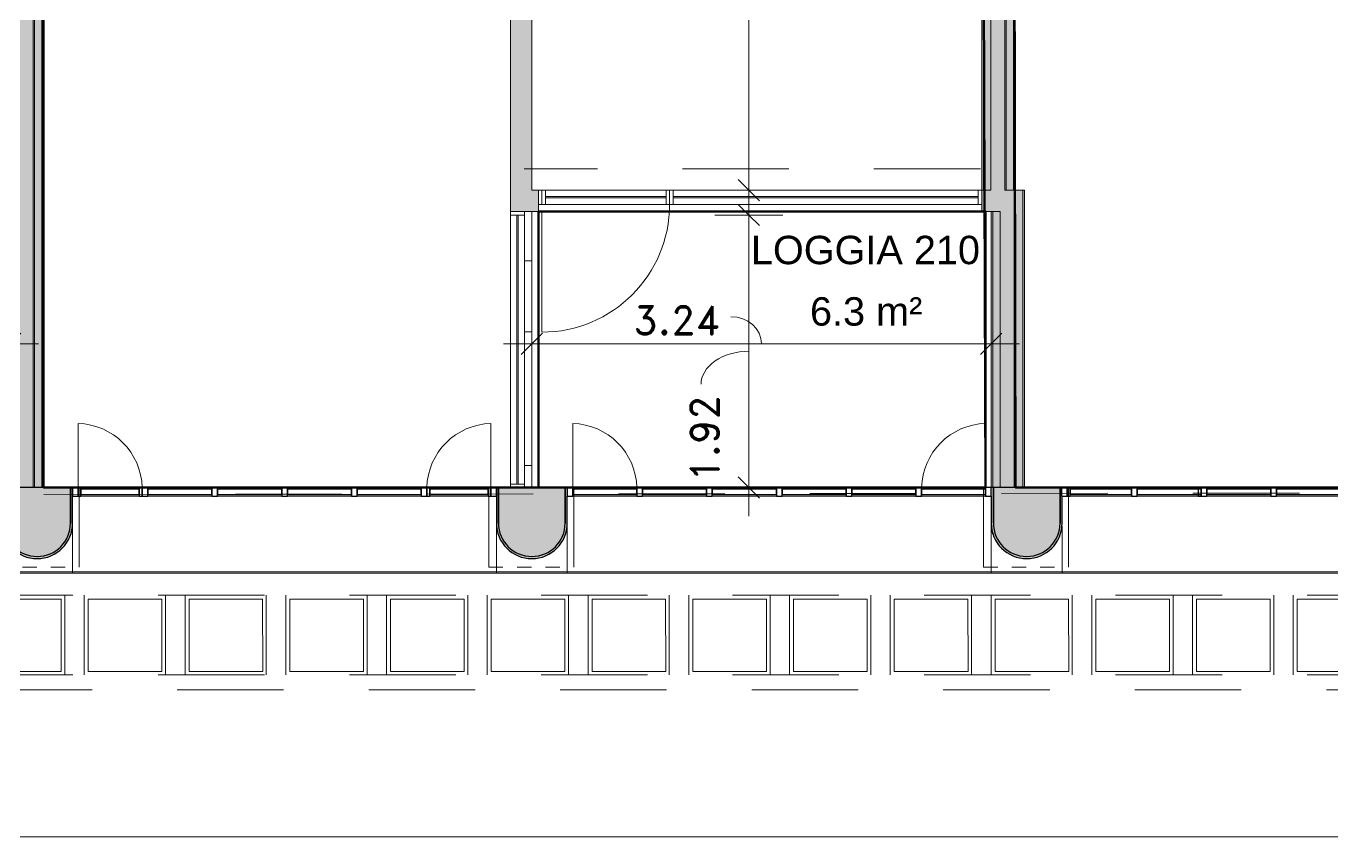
# Model space of a CAD drawing. Header units: metres. Extents: x -227.9 to -140, y 37.9 to 92.1.
# Drawn here: x -180.52 to -171.32, y 38.01 to 43.72 of the extents above; entities that cross this region are included whole.
import ezdxf

# ---------------------------------------------------------------- set-up
doc = ezdxf.new("R2010")
doc.units = ezdxf.units.M
doc.linetypes.add('JIS_02_0.7', pattern=[1.35, 0.75, -0.6])
doc.linetypes.add('Projeté', pattern=[0.003969, 0.002381, -0.001587])
for name, color, linetype, lineweight in [('A-ANNO-DIMS', 7, 'Continuous', 9), ('A-ANNO-DIMS-100', 7, 'Continuous', 9), ('A-AREA-IDEN', 7, 'Continuous', 9), ('A-FLOR', 7, 'Continuous', 5), ('A-GLAZ', 7, 'Continuous', 5), ('A-WALL', 7, 'Continuous', 5), ('A-WALL-PATT', 7, 'Continuous', 13), ('I-WALL', 7, 'Continuous', 5), ('Q-SPCQ', 7, 'Continuous', 5)]:
    doc.layers.add(name, color=color, linetype=linetype, lineweight=lineweight)
doc.layers.add('A-DETL', color=94, linetype='Continuous', lineweight=5, true_color=0x00a600)
doc.layers.add('Chambre', color=40, linetype='Continuous')
doc.layers.add('LOGGIA', color=131, linetype='Continuous')
doc.styles.add('Arial_1', font='arial.ttf', dxfattribs={"height": 0.2})
doc.styles.add('RomanD_B', font='', dxfattribs={"height": 0.2})
doc.styles.get('RomanD_B').set_extended_font_data('RomanD', bold=True)
doc.dimstyles.new('LAG-Romans_0_2', dxfattribs={"dimscale": 0.3048, "dimtxt": 0.200715, "dimasz": 0.492126, "dimexe": 0.787402, "dimexo": 0.0625, "dimgap": 0, "dimtad": 1, "dimrnd": 0.01, "dimzin": 0, "dimdsep": 46, "dimtxsty": 'RomanD_B', "dimblk1": 'OBLIQUE', "dimblk2": 'OBLIQUE', "dimsah": 1, "dimcen": 0.09, "dimdle": 0.656168, "dimazin": 0, "dimtfac": 1, "dimtdec": 4, "dimtix": 1, "dimtmove": 0, "dimatfit": 3, "dimfxl": 0.787402, "dimfxlon": 1, "dimtvp": 1, "dimtolj": 1, "dimtzin": 0, "dimarcsym": 2})
doc.dimstyles.new('LAG-Romans_0_2_2', dxfattribs={"dimscale": 0.3048, "dimtxt": 0.200715, "dimasz": 0.492126, "dimexe": 0.787402, "dimexo": 0.0625, "dimgap": 0, "dimtad": 1, "dimrnd": 0.01, "dimzin": 0, "dimdsep": 46, "dimtxsty": 'RomanD_B', "dimblk1": 'OBLIQUE', "dimblk2": 'OBLIQUE', "dimsah": 1, "dimcen": 0.09, "dimdle": 0.656168, "dimazin": 0, "dimtfac": 1, "dimtdec": 4, "dimtix": 1, "dimtmove": 1, "dimatfit": 3, "dimfxl": 0.787402, "dimfxlon": 1, "dimtvp": 1, "dimtolj": 1, "dimtzin": 0, "dimarcsym": 2})

# ---------------------------------------------------------------- blocks, each defined once
blk = doc.blocks.new('LAG-B2020-FENÊTRE-12FT-02-02_02 - LAG-B2020-FENÊTRE-12FT-02-02_02-13500191-MUC-LAG-PRO-PLA-ARC-TZN-N02-AG02Ec-Cote')
at = {"layer": 'A-GLAZ', "lineweight": 9}
for p, q in [((2.19, 0.3229), (-0.8, 0.3229)), ((2.1885, 0.3131), (-0.7985, 0.3131)), ((-0.8, -0.0244), (-0.8, -0.002)), ((2.19, -0.002), (2.19, -0.0186)), ((-0.76, -0.22), (-0.3083, -0.22)), ((-0.2683, -0.22), (0.1833, -0.22)), ((0.2233, -0.22), (0.675, -0.22)), ((0.715, -0.22), (1.1667, -0.22)), ((1.2067, -0.22), (1.6583, -0.22)), ((1.6983, -0.22), (2.15, -0.22)), ((-0.3083, -0.28), (-0.76, -0.28)), ((-0.76, -0.28), (-0.76, -0.732)), ((0.1833, -0.28), (-0.2683, -0.28)), ((0.675, -0.28), (0.2233, -0.28)), ((1.1667, -0.28), (0.715, -0.28)), ((1.6583, -0.28), (1.2067, -0.28)), ((2.15, -0.28), (1.6983, -0.28)), ((2.15, -0.28), (2.15, -0.732))]:
    blk.add_line(p, q, dxfattribs=at)
at = {"layer": 'A-GLAZ', "lineweight": 25}
for p, q in [((-0.76, -0.22), (-0.8, -0.22)), ((-0.8, -0.22), (-0.8, -0.28)), ((-0.76, -0.28), (-0.76, -0.22)), ((-0.3083, -0.232), (-0.76, -0.232)), ((-0.76, -0.232), (-0.76, -0.268)), ((-0.76, -0.268), (-0.3083, -0.268)), ((-0.2683, -0.22), (-0.3083, -0.22)), ((-0.3083, -0.22), (-0.3083, -0.28)), ((-0.3083, -0.268), (-0.3083, -0.232)), ((-0.2683, -0.28), (-0.2683, -0.22)), ((0.1833, -0.232), (-0.2683, -0.232)), ((-0.2683, -0.232), (-0.2683, -0.268)), ((-0.2683, -0.268), (0.1833, -0.268)), ((0.2233, -0.22), (0.1833, -0.22)), ((0.1833, -0.22), (0.1833, -0.28)), ((0.1833, -0.268), (0.1833, -0.232)), ((0.2233, -0.28), (0.2233, -0.22)), ((0.675, -0.232), (0.2233, -0.232)), ((0.2233, -0.232), (0.2233, -0.268)), ((0.2233, -0.268), (0.675, -0.268)), ((0.715, -0.22), (0.675, -0.22)), ((0.675, -0.22), (0.675, -0.28)), ((0.675, -0.268), (0.675, -0.232)), ((0.715, -0.28), (0.715, -0.22)), ((1.1667, -0.232), (0.715, -0.232)), ((0.715, -0.232), (0.715, -0.268)), ((0.715, -0.268), (1.1667, -0.268)), ((1.2067, -0.22), (1.1667, -0.22)), ((1.1667, -0.22), (1.1667, -0.28)), ((1.1667, -0.268), (1.1667, -0.232)), ((1.2067, -0.28), (1.2067, -0.22)), ((1.6583, -0.232), (1.2067, -0.232)), ((1.2067, -0.232), (1.2067, -0.268)), ((1.2067, -0.268), (1.6583, -0.268)), ((1.6983, -0.22), (1.6583, -0.22)), ((1.6583, -0.22), (1.6583, -0.28)), ((1.6583, -0.268), (1.6583, -0.232)), ((1.6983, -0.28), (1.6983, -0.22)), ((2.15, -0.232), (1.6983, -0.232)), ((1.6983, -0.232), (1.6983, -0.268)), ((1.6983, -0.268), (2.15, -0.268)), ((2.19, -0.22), (2.15, -0.22)), ((2.15, -0.22), (2.15, -0.28)), ((2.15, -0.268), (2.15, -0.232)), ((2.19, -0.28), (2.19, -0.22)), ((-0.8, -0.28), (-0.76, -0.28)), ((-0.3083, -0.28), (-0.2683, -0.28)), ((0.1833, -0.28), (0.2233, -0.28)), ((0.675, -0.28), (0.715, -0.28)), ((1.1667, -0.28), (1.2067, -0.28)), ((1.6583, -0.28), (1.6983, -0.28)), ((2.15, -0.28), (2.19, -0.28))]:
    blk.add_line(p, q, dxfattribs=at)
at = {"layer": 'A-GLAZ', "lineweight": 9}
for centre, start, end in [((-0.7726, -0.2677), 271.55837, 358.4839), ((2.1626, -0.2677), 181.5161, 268.44163)]:
    blk.add_arc(centre, 0.4645, start, end, dxfattribs=at)
blk = doc.blocks.new('LAG-B2020-FENÊTRE-12FT-02-02_02 Incendies - LAG-B2020-FENÊTRE-12FT-02-02_02P-14097727-MUC-LAG-PRO-PLA-ARC-TZN-N02-AG02Ec-Cote')
at = {"layer": 'A-GLAZ', "lineweight": 9}
for p, q in [((2.19, 0.3229), (-0.8, 0.3229)), ((-0.8, 0.3131), (-0.8, 0.3229)), ((-0.8, 0.28), (-0.8, 0.3131)), ((2.1874, 0.3131), (-0.8, 0.3131)), ((2.19, 0.0035), (2.19, 0.0007)), ((-0.76, -0.22), (-0.3083, -0.22)), ((-0.2683, -0.22), (0.1833, -0.22)), ((0.2233, -0.22), (0.675, -0.22)), ((0.715, -0.22), (1.1667, -0.22)), ((1.2267, -0.22), (1.6583, -0.22)), ((1.6983, -0.22), (2.13, -0.22)), ((-0.3083, -0.28), (-0.76, -0.28)), ((0.1833, -0.28), (-0.2683, -0.28)), ((0.675, -0.28), (0.2233, -0.28)), ((1.1667, -0.28), (0.715, -0.28)), ((1.6583, -0.28), (1.2267, -0.28)), ((2.13, -0.28), (1.6983, -0.28))]:
    blk.add_line(p, q, dxfattribs=at)
at = {"layer": 'A-GLAZ', "lineweight": 25}
for p, q in [((-0.76, -0.22), (-0.8, -0.22)), ((-0.8, -0.22), (-0.8, -0.28)), ((-0.76, -0.28), (-0.76, -0.22)), ((-0.3083, -0.232), (-0.76, -0.232)), ((-0.76, -0.232), (-0.76, -0.268)), ((-0.76, -0.268), (-0.3083, -0.268)), ((-0.2683, -0.22), (-0.3083, -0.22)), ((-0.3083, -0.22), (-0.3083, -0.28)), ((-0.3083, -0.268), (-0.3083, -0.232)), ((-0.2683, -0.28), (-0.2683, -0.22)), ((0.1833, -0.232), (-0.2683, -0.232)), ((-0.2683, -0.232), (-0.2683, -0.268)), ((-0.2683, -0.268), (0.1833, -0.268)), ((0.2233, -0.22), (0.1833, -0.22)), ((0.1833, -0.22), (0.1833, -0.28)), ((0.1833, -0.268), (0.1833, -0.232)), ((0.2233, -0.28), (0.2233, -0.22)), ((0.675, -0.232), (0.2233, -0.232)), ((0.2233, -0.232), (0.2233, -0.268)), ((0.2233, -0.268), (0.675, -0.268)), ((0.715, -0.22), (0.675, -0.22)), ((0.675, -0.22), (0.675, -0.28)), ((0.675, -0.268), (0.675, -0.232)), ((0.715, -0.28), (0.715, -0.22)), ((1.1667, -0.232), (0.715, -0.232)), ((0.715, -0.232), (0.715, -0.268)), ((0.715, -0.268), (1.1667, -0.268)), ((1.2067, -0.22), (1.1667, -0.22)), ((1.1667, -0.22), (1.1667, -0.28)), ((1.1667, -0.268), (1.1667, -0.232)), ((1.2267, -0.22), (1.2067, -0.22)), ((1.2067, -0.22), (1.2067, -0.28)), ((1.2067, -0.28), (1.2067, -0.22)), ((1.6583, -0.232), (1.2067, -0.232)), ((1.2067, -0.232), (1.2067, -0.268)), ((1.2067, -0.268), (1.6583, -0.268)), ((1.2267, -0.28), (1.2267, -0.22)), ((1.6983, -0.22), (1.6583, -0.22)), ((1.6583, -0.22), (1.6583, -0.28)), ((1.6583, -0.268), (1.6583, -0.232)), ((1.6983, -0.28), (1.6983, -0.22)), ((2.13, -0.232), (1.6983, -0.232)), ((1.6983, -0.232), (1.6983, -0.268)), ((1.6983, -0.268), (2.13, -0.268)), ((2.15, -0.22), (2.13, -0.22)), ((2.13, -0.22), (2.13, -0.28)), ((2.13, -0.268), (2.13, -0.232)), ((2.15, -0.28), (2.15, -0.22)), ((2.19, -0.22), (2.15, -0.22)), ((2.15, -0.22), (2.15, -0.28)), ((2.19, -0.28), (2.19, -0.22)), ((-0.8, -0.28), (-0.76, -0.28)), ((-0.3083, -0.28), (-0.2683, -0.28)), ((0.1833, -0.28), (0.2233, -0.28)), ((0.675, -0.28), (0.715, -0.28)), ((1.1667, -0.28), (1.2067, -0.28)), ((1.2067, -0.28), (1.2267, -0.28)), ((1.6583, -0.28), (1.6983, -0.28)), ((2.13, -0.28), (2.15, -0.28)), ((2.15, -0.28), (2.19, -0.28))]:
    blk.add_line(p, q, dxfattribs=at)
blk = doc.blocks.new('LAG-B2010_90-VIDE-COLONNE - LAG-B2010_90-VIDE-COLONNE-FAC-0_5_1_7-10796201-MUC-LAG-PRO-PLA-ARC-TZN-N02-AG02Ec-Cote')
at = {"layer": 'A-GLAZ', "linetype": 'Projeté', "lineweight": 9}
for p, q in [((0.2918, 0.28), (-0.3082, 0.28)), ((-0.3082, -0.28), (0.2918, -0.28))]:
    blk.add_line(p, q, dxfattribs=at)
at = {"layer": 'A-GLAZ', "lineweight": 9}
for p, q in [((-0.3082, 0.28), (-0.3082, -0.28)), ((0.2918, -0.28), (0.2918, 0.28))]:
    blk.add_line(p, q, dxfattribs=at)
blk = doc.blocks.new('LAG-B2020-FENÊTRE-12FT-02-02_02 - LAG-B2020-FENÊTRE-12FT-02-02_02-V9-MUC-LAG-PRO-PLA-ARC-TZN-N02-AG02Ec-Cote')
at = {"layer": 'A-GLAZ', "lineweight": 9}
for p, q in [((-0.76, -0.28), (-0.76, -0.732)), ((2.15, -0.28), (2.15, -0.732))]:
    blk.add_line(p, q, dxfattribs=at)
for centre, start, end in [((-0.7726, -0.2677), 271.55837, 358.4839), ((2.1626, -0.2677), 181.5161, 268.44163)]:
    blk.add_arc(centre, 0.4645, start, end, dxfattribs=at)
blk = doc.blocks.new('LAG-rebord de fenêtre - LAG-rebord de fenêtre-V12-MUC-LAG-PRO-PLA-ARC-TZN-N02-AG02Ec-Cote')
at = {"layer": 'Q-SPCQ', "color": 9, "lineweight": 9, "true_color": 0xc0c0c0}
for p, q in [((0.5, 0.3549), (0, 0.3549)), ((0, 0.3451), (0, 0.3549)), ((0.5, 0.3451), (0, 0.3451)), ((0, 0.0224), (0, 0.345)), ((0.5, 0.3549), (0.5, 0.3451)), ((0.5, 0.345), (0.5, 0.0224)), ((0.3509, 0.2298), (0.3531, 0.2288)), ((0.062, 0.1663), (0.0632, 0.1677)), ((0, 0.0224), (0.0021, 0.0395))]:
    blk.add_line(p, q, dxfattribs=at)
at = {"layer": 'Q-SPCQ', "color": 9, "lineweight": 9, "true_color": 0xc0c0c0, "flags": 128}
for points in [[(0.3814, 0.2138), (0.3989, 0.2021), (0.4019, 0.1998)], [(0.4171, 0.1872), (0.438, 0.1663), (0.4431, 0.1603)], [(0.0297, 0.1204), (0.0313, 0.1231), (0.0355, 0.1303)], [(0.4499, 0.1517), (0.4687, 0.1231), (0.4747, 0.1118)], [(0.4762, 0.1087), (0.4897, 0.0744), (0.5, 0.0224)], [(0.0084, 0.0681), (0.0103, 0.0744), (0.0146, 0.087)]]:
    blk.add_lwpolyline(points, dxfattribs=at)
blk = doc.blocks.new('LAG-rebord de fenêtre - LAG-rebord de fenêtre-V13-MUC-LAG-PRO-PLA-ARC-TZN-N02-AG02Ec-Cote')
at = {"layer": 'Q-SPCQ', "color": 9, "lineweight": 9, "true_color": 0xc0c0c0}
for p, q in [((0.5, 0.3549), (0, 0.3549)), ((0, 0.3451), (0, 0.3549)), ((0.5, 0.3451), (0, 0.3451)), ((0, 0.0224), (0, 0.345)), ((0.5, 0.3549), (0.5, 0.3451)), ((0.5, 0.345), (0.5, 0.0224)), ((0.3964, 0.2039), (0.3989, 0.2021)), ((0, 0.0224), (0.0045, 0.0524)), ((0.4965, 0.0474), (0.5, 0.0224))]:
    blk.add_line(p, q, dxfattribs=at)
at = {"layer": 'Q-SPCQ', "color": 9, "lineweight": 9, "true_color": 0xc0c0c0, "flags": 128}
for points in [[(0.0997, 0.201), (0.1011, 0.2021), (0.1094, 0.2079)], [(0.0066, 0.0611), (0.0103, 0.0744), (0.0201, 0.1006)], [(0.0269, 0.1151), (0.0313, 0.1231), (0.0443, 0.1438)], [(0.0586, 0.1624), (0.062, 0.1663), (0.0752, 0.1801)], [(0.4296, 0.1753), (0.438, 0.1663), (0.4402, 0.1638)], [(0.4592, 0.1386), (0.4687, 0.1231), (0.472, 0.1171)], [(0.4822, 0.0953), (0.4897, 0.0744), (0.4927, 0.0638)]]:
    blk.add_lwpolyline(points, dxfattribs=at)
blk = doc.blocks.new('LAG-rebord de fenêtre - LAG-rebord de fenêtre-V14-MUC-LAG-PRO-PLA-ARC-TZN-N02-AG02Ec-Cote')
at = {"layer": 'Q-SPCQ', "color": 9, "lineweight": 9, "true_color": 0xc0c0c0}
for p, q in [((0.5, 0.3549), (0, 0.3549)), ((0, 0.3451), (0, 0.3549)), ((0.5, 0.3451), (0, 0.3451)), ((0, 0.0224), (0, 0.345)), ((0.5, 0.3549), (0.5, 0.3451)), ((0.5, 0.345), (0.5, 0.0224)), ((0.3963, 0.2039), (0.3989, 0.2021)), ((0, 0.0224), (0.0045, 0.0524)), ((0.4965, 0.0474), (0.5, 0.0224))]:
    blk.add_line(p, q, dxfattribs=at)
at = {"layer": 'Q-SPCQ', "color": 9, "lineweight": 9, "true_color": 0xc0c0c0, "flags": 128}
for points in [[(0.0997, 0.201), (0.1011, 0.2021), (0.1095, 0.208)], [(0.0065, 0.0611), (0.0103, 0.0744), (0.0201, 0.1006)], [(0.0269, 0.1151), (0.0313, 0.1231), (0.0443, 0.1439)], [(0.0586, 0.1624), (0.062, 0.1663), (0.0753, 0.1802)], [(0.4295, 0.1754), (0.438, 0.1663), (0.4402, 0.1638)], [(0.4592, 0.1387), (0.4687, 0.1231), (0.472, 0.1171)], [(0.4822, 0.0953), (0.4897, 0.0744), (0.4927, 0.0638)]]:
    blk.add_lwpolyline(points, dxfattribs=at)
blk = doc.blocks.new('MUC-LAG-DCE-M3D-ARC-FAC-TNV-v21_rvt-1-MUC-LAG-PRO-PLA-ARC-TZN-N02-AG02Ec-Cote')
at = {"layer": 'A-WALL', "true_color": 0x808080}
for points in [[(-180.4469, 39.9697), (-180.3913, 39.976), (-180.3385, 39.9945), (-180.2911, 40.0243), (-180.2515, 40.0639), (-180.2217, 40.1113), (-180.2032, 40.1641), (-180.1969, 40.2197), (-180.1969, 40.4697), (-180.2119, 40.4697), (-180.2119, 40.2197), (-180.2178, 40.1674), (-180.2352, 40.1178), (-180.2632, 40.0732), (-180.3004, 40.036), (-180.345, 40.008), (-180.3946, 39.9906), (-180.4469, 39.9847), (-180.4992, 39.9906), (-180.5489, 40.008), (-180.5935, 40.036), (-180.6307, 40.0732), (-180.6587, 40.1178), (-180.676, 40.1674), (-180.6819, 40.2197), (-180.6819, 40.4697), (-180.6969, 40.4697), (-180.6969, 40.2197), (-180.6907, 40.1641), (-180.6722, 40.1113), (-180.6424, 40.0639), (-180.6028, 40.0243), (-180.5554, 39.9945), (-180.5026, 39.976)], [(-180.4469, 39.9847), (-180.3946, 39.9906), (-180.345, 40.008), (-180.3004, 40.036), (-180.2632, 40.0732), (-180.2352, 40.1178), (-180.2178, 40.1674), (-180.2119, 40.2197), (-180.2119, 40.4697), (-180.6819, 40.4697), (-180.6819, 40.2197), (-180.676, 40.1674), (-180.6587, 40.1178), (-180.6307, 40.0732), (-180.5935, 40.036), (-180.5489, 40.008), (-180.4992, 39.9906)], [(-176.9599, 39.9697), (-176.9043, 39.976), (-176.8515, 39.9945), (-176.8041, 40.0243), (-176.7645, 40.0639), (-176.7347, 40.1113), (-176.7162, 40.1641), (-176.7099, 40.2197), (-176.7099, 40.4097), (-176.7112, 40.4097), (-176.7112, 40.4697), (-176.7249, 40.4697), (-176.7249, 40.2197), (-176.7308, 40.1674), (-176.7482, 40.1178), (-176.7762, 40.0732), (-176.8134, 40.036), (-176.858, 40.008), (-176.9076, 39.9906), (-176.9599, 39.9847), (-177.0122, 39.9906), (-177.0619, 40.008), (-177.1065, 40.036), (-177.1437, 40.0732), (-177.1717, 40.1178), (-177.189, 40.1674), (-177.1949, 40.2197), (-177.1949, 40.4697), (-177.2099, 40.4697), (-177.2099, 40.2197), (-177.2037, 40.1641), (-177.1852, 40.1113), (-177.1554, 40.0639), (-177.1158, 40.0243), (-177.0684, 39.9945), (-177.0156, 39.976)], [(-176.9599, 39.9847), (-176.9076, 39.9906), (-176.858, 40.008), (-176.8134, 40.036), (-176.7762, 40.0732), (-176.7482, 40.1178), (-176.7308, 40.1674), (-176.7249, 40.2197), (-176.7249, 40.4697), (-177.1949, 40.4697), (-177.1949, 40.2197), (-177.189, 40.1674), (-177.1717, 40.1178), (-177.1437, 40.0732), (-177.1065, 40.036), (-177.0619, 40.008), (-177.0122, 39.9906)], [(-173.4718, 39.9697), (-173.4162, 39.976), (-173.3634, 39.9945), (-173.316, 40.0243), (-173.2764, 40.0639), (-173.2466, 40.1113), (-173.2281, 40.1641), (-173.2218, 40.2197), (-173.2218, 40.4097), (-173.2253, 40.4097), (-173.2253, 40.4697), (-173.2368, 40.4697), (-173.2368, 40.2197), (-173.2427, 40.1674), (-173.2601, 40.1178), (-173.2881, 40.0732), (-173.3253, 40.036), (-173.3699, 40.008), (-173.4196, 39.9906), (-173.4718, 39.9847), (-173.5241, 39.9906), (-173.5738, 40.008), (-173.6184, 40.036), (-173.6556, 40.0732), (-173.6836, 40.1178), (-173.701, 40.1674), (-173.7068, 40.2197), (-173.7068, 40.4697), (-173.7212, 40.4697), (-173.7218, 40.2197), (-173.7156, 40.1641), (-173.6971, 40.1113), (-173.6673, 40.0639), (-173.6277, 40.0243), (-173.5803, 39.9945), (-173.5275, 39.976)], [(-173.4718, 39.9847), (-173.4196, 39.9906), (-173.3699, 40.008), (-173.3253, 40.036), (-173.2881, 40.0732), (-173.2601, 40.1178), (-173.2427, 40.1674), (-173.2368, 40.2197), (-173.2368, 40.4697), (-173.7068, 40.4697), (-173.7068, 40.2197), (-173.701, 40.1674), (-173.6836, 40.1178), (-173.6556, 40.0732), (-173.6184, 40.036), (-173.5738, 40.008), (-173.5241, 39.9906)]]:
    blk.add_hatch(color=8, dxfattribs=at).paths.add_polyline_path(points)
at = {"layer": 'A-FLOR', "lineweight": 9}
blk.add_line((-189.8128, 38.0097), (-150.4106, 38.0097), dxfattribs=at)
at = {"layer": 'A-GLAZ', "lineweight": 25}
for p, q in [((-180.1982, 40.4697), (-180.1982, 40.4097)), ((-180.1582, 40.4697), (-180.1982, 40.4697)), ((-180.1982, 40.4097), (-180.1582, 40.4097)), ((-180.1582, 40.4097), (-180.1582, 40.4697)), ((-180.1382, 40.4697), (-180.1582, 40.4697)), ((-180.1582, 40.4697), (-180.1582, 40.4097)), ((-180.1582, 40.4097), (-180.1382, 40.4097)), ((-180.1382, 40.4097), (-180.1382, 40.4697)), ((-179.7266, 40.4577), (-180.1382, 40.4577)), ((-180.1382, 40.4577), (-180.1382, 40.4217)), ((-180.1382, 40.4217), (-179.7266, 40.4217)), ((-179.7266, 40.4697), (-179.7266, 40.4097)), ((-179.7066, 40.4697), (-179.7266, 40.4697)), ((-179.7266, 40.4217), (-179.7266, 40.4577)), ((-179.7266, 40.4097), (-179.7066, 40.4097)), ((-179.6666, 40.4697), (-179.7066, 40.4697)), ((-179.7066, 40.4697), (-179.7066, 40.4097)), ((-179.7066, 40.4097), (-179.7066, 40.4697)), ((-179.7066, 40.4097), (-179.6666, 40.4097)), ((-179.6666, 40.4097), (-179.6666, 40.4697)), ((-179.2149, 40.4577), (-179.6666, 40.4577)), ((-179.6666, 40.4577), (-179.6666, 40.4217)), ((-179.6666, 40.4217), (-179.2149, 40.4217)), ((-179.1749, 40.4697), (-179.2149, 40.4697)), ((-179.2149, 40.4697), (-179.2149, 40.4097)), ((-179.2149, 40.4217), (-179.2149, 40.4577)), ((-179.2149, 40.4097), (-179.1749, 40.4097)), ((-179.1749, 40.4097), (-179.1749, 40.4697)), ((-178.7232, 40.4577), (-179.1749, 40.4577)), ((-179.1749, 40.4577), (-179.1749, 40.4217)), ((-179.1749, 40.4217), (-178.7232, 40.4217)), ((-178.6832, 40.4697), (-178.7232, 40.4697)), ((-178.7232, 40.4697), (-178.7232, 40.4097)), ((-178.7232, 40.4217), (-178.7232, 40.4577)), ((-178.7232, 40.4097), (-178.6832, 40.4097)), ((-178.6832, 40.4097), (-178.6832, 40.4697)), ((-178.2316, 40.4577), (-178.6832, 40.4577)), ((-178.6832, 40.4577), (-178.6832, 40.4217)), ((-178.6832, 40.4217), (-178.2316, 40.4217)), ((-178.1916, 40.4697), (-178.2316, 40.4697)), ((-178.2316, 40.4697), (-178.2316, 40.4097)), ((-178.2316, 40.4217), (-178.2316, 40.4577)), ((-178.2316, 40.4097), (-178.1916, 40.4097)), ((-178.1916, 40.4097), (-178.1916, 40.4697)), ((-177.7399, 40.4577), (-178.1916, 40.4577)), ((-178.1916, 40.4577), (-178.1916, 40.4217)), ((-178.1916, 40.4217), (-177.7399, 40.4217)), ((-177.6999, 40.4697), (-177.7399, 40.4697)), ((-177.7399, 40.4697), (-177.7399, 40.4097)), ((-177.7399, 40.4217), (-177.7399, 40.4577)), ((-177.7399, 40.4097), (-177.6999, 40.4097)), ((-177.6999, 40.4097), (-177.6999, 40.4697)), ((-177.6999, 40.4697), (-177.6999, 40.4097)), ((-177.6799, 40.4697), (-177.6999, 40.4697)), ((-177.6999, 40.4097), (-177.6799, 40.4097)), ((-177.6799, 40.4097), (-177.6799, 40.4697)), ((-177.2682, 40.4577), (-177.6799, 40.4577)), ((-177.6799, 40.4577), (-177.6799, 40.4217)), ((-177.6799, 40.4217), (-177.2682, 40.4217)), ((-177.2482, 40.4697), (-177.2682, 40.4697)), ((-177.2682, 40.4697), (-177.2682, 40.4097)), ((-177.2682, 40.4217), (-177.2682, 40.4577)), ((-177.2682, 40.4097), (-177.2482, 40.4097)), ((-177.2082, 40.4697), (-177.2482, 40.4697)), ((-177.2482, 40.4697), (-177.2482, 40.4097)), ((-177.2482, 40.4097), (-177.2482, 40.4697)), ((-177.2482, 40.4097), (-177.2082, 40.4097)), ((-177.2082, 40.4097), (-177.2082, 40.4697))]:
    blk.add_line(p, q, dxfattribs=at)
at = {"layer": 'A-GLAZ', "lineweight": 9}
for p, q in [((-180.1382, 40.4697), (-179.7266, 40.4697)), ((-179.7266, 40.4097), (-180.1382, 40.4097)), ((-179.6666, 40.4697), (-179.2149, 40.4697)), ((-179.6666, 40.4097), (-179.2149, 40.4097)), ((-179.1749, 40.4697), (-178.7232, 40.4697)), ((-179.1749, 40.4097), (-178.7232, 40.4097)), ((-178.6832, 40.4697), (-178.2316, 40.4697)), ((-178.6832, 40.4097), (-178.2316, 40.4097)), ((-178.1916, 40.4697), (-177.7399, 40.4697)), ((-178.1916, 40.4097), (-177.7399, 40.4097)), ((-177.6799, 40.4697), (-177.2682, 40.4697)), ((-177.2682, 40.4097), (-177.6799, 40.4097)), ((-180.1982, 40.1917), (-180.1982, 40.2083)), ((-177.2082, 40.2045), (-177.2082, 40.1917)), ((-180.1982, 39.8668), (-177.2082, 39.8668)), ((-180.1967, 39.8766), (-177.2097, 39.8766))]:
    blk.add_line(p, q, dxfattribs=at)
at = {"layer": 'A-WALL', "lineweight": 25}
for p, q in [((-180.2119, 40.4697), (-180.6819, 40.4697)), ((-180.2119, 40.2197), (-180.2119, 40.4697)), ((-180.1969, 40.4697), (-180.2119, 40.4697)), ((-180.2119, 40.4697), (-180.2119, 40.2197)), ((-180.1969, 40.2197), (-180.1969, 40.4697)), ((-177.1949, 40.4697), (-177.2099, 40.4697)), ((-177.2099, 40.4697), (-177.2099, 40.2197)), ((-176.7249, 40.4697), (-177.1949, 40.4697)), ((-177.1949, 40.4697), (-177.1949, 40.2197)), ((-177.1949, 40.2197), (-177.1949, 40.4697)), ((-176.7249, 40.2197), (-176.7249, 40.4697)), ((-176.7112, 40.4697), (-176.7249, 40.4697)), ((-176.7249, 40.4697), (-176.7249, 40.2197)), ((-176.7099, 40.2197), (-176.7099, 40.4097)), ((-173.7218, 40.4097), (-173.7218, 40.2197)), ((-173.7068, 40.4697), (-173.7212, 40.4697)), ((-173.2368, 40.4697), (-173.7068, 40.4697)), ((-173.7068, 40.4697), (-173.7068, 40.2197)), ((-173.7068, 40.2197), (-173.7068, 40.4697)), ((-173.2368, 40.2197), (-173.2368, 40.4697)), ((-173.2253, 40.4697), (-173.2368, 40.4697)), ((-173.2368, 40.4697), (-173.2368, 40.2197)), ((-173.2218, 40.2197), (-173.2218, 40.4097))]:
    blk.add_line(p, q, dxfattribs=at)
for centre, radius in [((-180.4469, 40.2197), 0.25), ((-180.4469, 40.2197), 0.235), ((-180.4469, 40.2197), 0.235), ((-176.9599, 40.2197), 0.25), ((-176.9599, 40.2197), 0.235), ((-176.9599, 40.2197), 0.235), ((-173.4718, 40.2197), 0.25), ((-173.4718, 40.2197), 0.235), ((-173.4718, 40.2197), 0.235)]:
    blk.add_arc(centre, radius, 179.99996, 359.99996, dxfattribs=at)
at = {"layer": 'A-GLAZ', "lineweight": 9, "rotation": 180}
for name, p in [('LAG-B2020-FENÊTRE-12FT-02-02_02 - LAG-B2020-FENÊTRE-12FT-02-02_02-V9-MUC-LAG-PRO-PLA-ARC-TZN-N02-AG02Ec-Cote', (-178.0082, 40.1897)), ('LAG-B2020-FENÊTRE-12FT-02-02_02 - LAG-B2020-FENÊTRE-12FT-02-02_02-13500191-MUC-LAG-PRO-PLA-ARC-TZN-N02-AG02Ec-Cote', (-174.5212, 40.1897)), ('LAG-B2010_90-VIDE-COLONNE - LAG-B2010_90-VIDE-COLONNE-FAC-0_5_1_7-10796201-MUC-LAG-PRO-PLA-ARC-TZN-N02-AG02Ec-Cote', (-180.4577, 40.1897)), ('LAG-B2010_90-VIDE-COLONNE - LAG-B2010_90-VIDE-COLONNE-FAC-0_5_1_7-10796201-MUC-LAG-PRO-PLA-ARC-TZN-N02-AG02Ec-Cote', (-176.9714, 40.1897)), ('LAG-B2010_90-VIDE-COLONNE - LAG-B2010_90-VIDE-COLONNE-FAC-0_5_1_7-10796201-MUC-LAG-PRO-PLA-ARC-TZN-N02-AG02Ec-Cote', (-173.4844, 40.1897)), ('LAG-B2020-FENÊTRE-12FT-02-02_02 Incendies - LAG-B2020-FENÊTRE-12FT-02-02_02P-14097727-MUC-LAG-PRO-PLA-ARC-TZN-N02-AG02Ec-Cote', (-171.0353, 40.1897))]:
    blk.add_blockref(name, p, dxfattribs=at)
at = {"layer": 'Q-SPCQ', "lineweight": 9, "rotation": 180}
for name, p in [('LAG-rebord de fenêtre - LAG-rebord de fenêtre-V14-MUC-LAG-PRO-PLA-ARC-TZN-N02-AG02Ec-Cote', (-180.1967, 40.2217)), ('LAG-rebord de fenêtre - LAG-rebord de fenêtre-V13-MUC-LAG-PRO-PLA-ARC-TZN-N02-AG02Ec-Cote', (-176.7097, 40.2217)), ('LAG-rebord de fenêtre - LAG-rebord de fenêtre-V12-MUC-LAG-PRO-PLA-ARC-TZN-N02-AG02Ec-Cote', (-173.2227, 40.2217))]:
    blk.add_blockref(name, p, dxfattribs=at)
blk = doc.blocks.new('LAG-C1020-FENÊTRE-12FT-22-01 - LAG-C1020-FENÊTRE-12FT-22-01-11436857-MUC-LAG-PRO-PLA-ARC-TZN-N02-AG02Ec-Cote')
at = {"layer": 'A-GLAZ'}
for p, q in [((0.45, 0.075), (0.45, 0.925)), ((-2.625, 0.025), (-0.475, 0.025)), ((0.425, 0.025), (-0.425, 0.025)), ((-0.475, -0.075), (-2.625, -0.075)), ((-0.425, -0.075), (0.425, -0.075))]:
    blk.add_line(p, q, dxfattribs=at)
at = {"layer": 'A-GLAZ', "lineweight": 13}
for p, q in [((-2.625, 0.025), (-2.65, 0.025)), ((-2.625, -0.075), (-2.625, 0.025)), ((-0.45, 0.025), (-0.475, 0.025)), ((-0.475, 0.025), (-0.475, -0.075)), ((-0.425, 0.025), (-0.45, 0.025)), ((-0.45, 0.025), (-0.45, -0.075)), ((-0.45, -0.075), (-0.45, 0.025)), ((-0.425, -0.075), (-0.425, 0.025)), ((0.45, 0.025), (0.425, 0.025)), ((0.425, 0.025), (0.425, -0.075)), ((0.45, -0.075), (0.45, 0.025)), ((0.475, 0.025), (0.45, 0.025)), ((0.45, 0.025), (0.45, -0.075)), ((-2.65, -0.075), (-2.625, -0.075)), ((-0.475, -0.02), (-2.625, -0.02)), ((-2.625, -0.02), (-2.625, -0.03)), ((-2.625, -0.03), (-0.475, -0.03)), ((-0.475, -0.03), (-0.475, -0.02)), ((-0.475, -0.075), (-0.45, -0.075)), ((-0.45, -0.075), (-0.425, -0.075)), ((0.425, -0.02), (-0.425, -0.02)), ((-0.425, -0.02), (-0.425, -0.03)), ((-0.425, -0.03), (0.425, -0.03)), ((0.425, -0.03), (0.425, -0.02)), ((0.425, -0.075), (0.45, -0.075)), ((0.45, -0.075), (0.475, -0.075))]:
    blk.add_line(p, q, dxfattribs=at)
at = {"layer": 'A-GLAZ'}
blk.add_arc((0.45, 0.025), 0.9, 90, 180, dxfattribs=at)
blk = doc.blocks.new('LAG-C1020-FENÊTRE-12FT-22-02 - LAG-C1020-FENÊTRE-12FT-22-02-02-15471723-MUC-LAG-PRO-PLA-ARC-TZN-N02-AG02Ec-Cote')
at = {"layer": 'A-GLAZ', "lineweight": 13}
for p, q in [((-3.1699, 0.025), (-3.1949, 0.025)), ((-3.1949, 0.025), (-3.1949, -0.075)), ((-3.1699, -0.075), (-3.1699, 0.025)), ((-1.25, 0.025), (-1.275, 0.025)), ((-1.275, 0.025), (-1.275, -0.075)), ((-3.1949, -0.075), (-3.1699, -0.075)), ((-1.275, -0.02), (-3.1699, -0.02)), ((-3.1699, -0.02), (-3.1699, -0.03)), ((-3.1699, -0.03), (-1.275, -0.03)), ((-1.275, -0.03), (-1.275, -0.02)), ((-1.275, -0.075), (-1.25, -0.075))]:
    blk.add_line(p, q, dxfattribs=at)
at = {"layer": 'A-GLAZ'}
for p, q in [((-3.1699, 0.025), (-1.275, 0.025)), ((-1.275, -0.075), (-3.1699, -0.075))]:
    blk.add_line(p, q, dxfattribs=at)
blk = doc.blocks.new('DIMBLOCK31-MUC-LAG-PRO-PLA-ARC-TZN-N02-AG02Ec-Cote')
at = {"layer": 'A-ANNO-DIMS-100', "lineweight": 25, "transparency": 16777216}
for p, q in [((-175.4305, 46.3297), (-175.5055, 46.4047)), ((-175.4305, 46.3297), (-175.3555, 46.2547)), ((-175.4305, 42.5648), (-175.5055, 42.6398)), ((-175.4305, 42.5648), (-175.3555, 42.4898))]:
    blk.add_line(p, q, dxfattribs=at)
at = {"layer": 'A-ANNO-DIMS-100', "transparency": 16777216}
for p, q in [((-175.1905, 46.3297), (-175.6705, 46.3297)), ((-175.4305, 42.3648), (-175.4305, 46.3297)), ((-175.4305, 46.3297), (-175.1905, 46.3297)), ((-175.6705, 42.5648), (-175.1905, 42.5648)), ((-175.4305, 42.5648), (-175.6705, 42.5648))]:
    blk.add_line(p, q, dxfattribs=at)
at = {"layer": 'A-ANNO-DIMS-100', "color": 0, "transparency": 16777216, "insert": (-175.6961, 44.1037), "char_height": 0.2, "width": 0.824475, "attachment_point": 1, "rotation": 90, "line_spacing_factor": 1.146391, "style": 'RomanD_B'}
blk.add_mtext('3.76', dxfattribs=at)
blk = doc.blocks.new('_Oblique')
at = {"color": 0, "linetype": 'ByBlock', "lineweight": -2}
blk.add_line((-0.5, -0.5), (0.5, 0.5), dxfattribs=at)
blk = doc.blocks.new('DIMBLOCK33-MUC-LAG-PRO-PLA-ARC-TZN-N02-AG02Ec-Cote')
at = {"layer": 'A-ANNO-DIMS-100', "transparency": 16777216}
for p, q in [((-175.4305, 40.2697), (-175.4305, 42.5898)), ((-175.6705, 42.3898), (-175.1905, 42.3898)), ((-175.4305, 42.3898), (-175.6705, 42.3898)), ((-175.6705, 40.4697), (-175.1905, 40.4697)), ((-175.4305, 40.4697), (-175.6705, 40.4697))]:
    blk.add_line(p, q, dxfattribs=at)
at = {"layer": 'A-ANNO-DIMS-100', "lineweight": 25, "transparency": 16777216}
for p, q in [((-175.4305, 42.3898), (-175.5055, 42.4648)), ((-175.4305, 42.3898), (-175.3555, 42.3148)), ((-175.4305, 40.4697), (-175.5055, 40.5447)), ((-175.4305, 40.4697), (-175.3555, 40.3947))]:
    blk.add_line(p, q, dxfattribs=at)
at = {"layer": 'A-ANNO-DIMS-100', "transparency": 16777216}
blk.add_ellipse((-175.4305, 41.1975), major_axis=(0.3367, 0), ratio=0.689566, start_param=1.570796, end_param=3.141593, dxfattribs=at)
at = {"layer": 'A-ANNO-DIMS-100', "color": 0, "transparency": 16777216, "insert": (-175.8418, 40.5105), "char_height": 0.2, "width": 0.824475, "attachment_point": 1, "rotation": 90, "line_spacing_factor": 1.146391, "style": 'RomanD_B'}
blk.add_mtext('1.92', dxfattribs=at)
blk = doc.blocks.new('DIMBLOCK134-MUC-LAG-PRO-PLA-ARC-TZN-N02-AG02Ec-Cote')
at = {"layer": 'A-ANNO-DIMS-100', "transparency": 16777216}
for p, q in [((-187.2244, 41.7225), (-187.2244, 41.2425)), ((-187.2244, 41.4825), (-187.2244, 41.7225)), ((-180.6376, 41.7225), (-180.6376, 41.2425)), ((-180.6376, 41.4825), (-180.6376, 41.7225)), ((-187.4244, 41.4825), (-180.4376, 41.4825))]:
    blk.add_line(p, q, dxfattribs=at)
at = {"layer": 'A-ANNO-DIMS-100', "lineweight": 25, "transparency": 16777216}
for p, q in [((-187.2244, 41.4825), (-187.1494, 41.5575)), ((-180.6376, 41.4825), (-180.5626, 41.5575)), ((-187.2244, 41.4825), (-187.2994, 41.4075)), ((-180.6376, 41.4825), (-180.7126, 41.4075))]:
    blk.add_line(p, q, dxfattribs=at)
at = {"layer": 'A-ANNO-DIMS-100', "color": 0, "transparency": 16777216, "insert": (-184.2745, 41.7481), "char_height": 0.2, "width": 0.824475, "attachment_point": 1, "line_spacing_factor": 1.146391, "style": 'RomanD_B'}
blk.add_mtext('6.59', dxfattribs=at)
blk = doc.blocks.new('DIMBLOCK135-MUC-LAG-PRO-PLA-ARC-TZN-N02-AG02Ec-Cote')
at = {"layer": 'A-ANNO-DIMS-100', "transparency": 16777216}
for p, q in [((-176.9604, 41.7225), (-176.9604, 41.2425)), ((-176.9604, 41.4825), (-176.9604, 41.7225)), ((-173.7227, 41.7225), (-173.7227, 41.2425)), ((-173.7227, 41.4825), (-173.7227, 41.7225)), ((-177.1604, 41.4825), (-173.5227, 41.4825))]:
    blk.add_line(p, q, dxfattribs=at)
at = {"layer": 'A-ANNO-DIMS-100', "lineweight": 25, "transparency": 16777216}
for p, q in [((-176.9604, 41.4825), (-176.8854, 41.5575)), ((-173.7227, 41.4825), (-173.6477, 41.5575)), ((-176.9604, 41.4825), (-177.0354, 41.4075)), ((-173.7227, 41.4825), (-173.7977, 41.4075))]:
    blk.add_line(p, q, dxfattribs=at)
at = {"layer": 'A-ANNO-DIMS-100', "transparency": 16777216}
blk.add_ellipse((-175.5569, 41.4825), major_axis=(0.2154, 0), ratio=0.887205, start_param=0, end_param=1.570796, dxfattribs=at)
at = {"layer": 'A-ANNO-DIMS-100', "color": 0, "transparency": 16777216, "insert": (-176.244, 41.7481), "char_height": 0.2, "width": 0.824475, "attachment_point": 1, "line_spacing_factor": 1.146391, "style": 'RomanD_B'}
blk.add_mtext('3.24', dxfattribs=at)

msp = doc.modelspace()

# ---------------------------------------------------------------- hatches: boundary and pattern name
at = {"layer": 'A-WALL-PATT', "lineweight": 5, "true_color": 0xaaaaaa}
h = msp.add_hatch(color=253, dxfattribs=at)
h.paths.add_polyline_path([(-173.6255, 42.5648), (-173.6155, 42.5648), (-173.6155, 46.2958), (-173.6255, 46.2958), (-173.6255, 43.4957)])
h.paths.add_polyline_path([(-173.6155, 46.3958), (-173.6155, 47.3386), (-173.6255, 47.3386), (-173.6255, 46.3958)])
h.paths.add_polyline_path([(-173.6255, 47.4386), (-173.6155, 47.4386), (-173.6155, 48.2353), (-173.6255, 48.2353), (-173.6255, 47.7822)])
h = msp.add_hatch(color=253, dxfattribs=at)
h.paths.add_polyline_path([(-180.4746, 40.4697), (-180.4646, 40.4697), (-180.4646, 44.9755), (-180.4746, 44.9755), (-180.4746, 41.3524)])
h.paths.add_polyline_path([(-180.4746, 45.0755), (-180.4646, 45.0755), (-180.4646, 47.7235), (-180.4746, 47.7235), (-180.4746, 45.6389)])
msp.add_hatch(color=253, dxfattribs=at).paths.add_polyline_path([(-173.5597, 40.4697), (-173.5497, 40.4697), (-173.5497, 42.5648), (-173.5597, 42.5648), (-173.5597, 41.3524)])
at = {"layer": 'I-WALL', "true_color": 0xaaaaaa}
for points in [[(-173.7227, 42.5648), (-173.6255, 42.5648), (-173.6255, 48.2353), (-173.7255, 48.2353), (-173.7255, 42.5648)], [(-180.5746, 40.4697), (-180.4746, 40.4697), (-180.4746, 47.7235), (-180.5746, 47.7235), (-180.5746, 41.3524)], [(-173.6597, 40.4697), (-173.5597, 40.4697), (-173.5597, 42.5648), (-173.6597, 42.5648), (-173.6597, 41.3524)], [(-173.4997, 40.4697), (-173.4997, 42.5648), (-173.5497, 42.5648), (-173.5497, 40.4697)], [(-173.4867, 40.4697), (-173.4867, 42.5648), (-173.4997, 42.5648), (-173.4997, 40.4697)], [(-173.7227, 40.4697), (-173.7097, 40.4697), (-173.7097, 42.4148), (-173.7227, 42.4148), (-173.7227, 41.3524)], [(-173.6597, 40.4697), (-173.6597, 42.4148), (-173.7097, 42.4148), (-173.7097, 40.4697)]]:
    msp.add_hatch(color=253, dxfattribs=at).paths.add_polyline_path(points)
h = msp.add_hatch(color=253, dxfattribs=at)
h.paths.add_polyline_path([(-173.7755, 42.5648), (-173.7755, 46.3297), (-173.7885, 46.3297), (-173.7885, 42.5648)])
h.paths.add_polyline_path([(-173.7755, 46.4297), (-173.7755, 48.1723), (-173.7885, 48.1723), (-173.7885, 46.4297)])
h = msp.add_hatch(color=253, dxfattribs=at)
h.paths.add_polyline_path([(-173.7255, 42.5648), (-173.7255, 46.3297), (-173.7755, 46.3297), (-173.7755, 42.5648)])
h.paths.add_polyline_path([(-173.7755, 46.4297), (-173.7255, 46.4297), (-173.7255, 48.1853), (-173.7755, 48.1853), (-173.7755, 46.7105)])
h = msp.add_hatch(color=253, dxfattribs=at)
h.paths.add_polyline_path([(-173.6155, 42.5648), (-173.5655, 42.5648), (-173.5655, 46.2958), (-173.6155, 46.2958), (-173.6155, 43.4957)])
h.paths.add_polyline_path([(-173.6155, 46.3958), (-173.5655, 46.3958), (-173.5655, 47.3386), (-173.6155, 47.3386), (-173.6155, 46.7105)])
h.paths.add_polyline_path([(-173.6155, 47.4386), (-173.5655, 47.4386), (-173.5655, 48.1853), (-173.6155, 48.1853), (-173.6155, 47.7822)])
h = msp.add_hatch(color=253, dxfattribs=at)
h.paths.add_polyline_path([(-173.5655, 42.5648), (-173.5525, 42.5648), (-173.5525, 46.2958), (-173.5655, 46.2958), (-173.5655, 43.4957)])
h.paths.add_polyline_path([(-173.5655, 46.3958), (-173.5525, 46.3958), (-173.5525, 47.3386), (-173.5655, 47.3386), (-173.5655, 46.7105)])
h.paths.add_polyline_path([(-173.5525, 47.4386), (-173.5525, 48.1723), (-173.5655, 48.1723), (-173.5655, 47.4386)])
h = msp.add_hatch(color=253, dxfattribs=at)
h.paths.add_polyline_path([(-180.4146, 40.4697), (-180.4146, 44.9755), (-180.4646, 44.9755), (-180.4646, 40.4697)])
h.paths.add_polyline_path([(-180.4146, 45.0755), (-180.4146, 47.6475), (-180.4646, 47.6475), (-180.4646, 45.0755)])
h = msp.add_hatch(color=253, dxfattribs=at)
h.paths.add_polyline_path([(-180.4016, 40.4697), (-180.4016, 44.9755), (-180.4146, 44.9755), (-180.4146, 40.4697)])
h.paths.add_polyline_path([(-180.4146, 45.0755), (-180.4016, 45.0755), (-180.4016, 47.6475), (-180.4146, 47.6475), (-180.4146, 45.6389)])
h = msp.add_hatch(color=253, dxfattribs=at)
h.paths.add_polyline_path([(-177.1104, 42.5648), (-176.9604, 42.5648), (-176.9604, 45.1326), (-177.0079, 45.1326), (-177.0079, 44.0626), (-177.0629, 44.0626), (-177.0629, 45.1326), (-177.1104, 45.1326), (-177.1104, 43.4957)])
h.paths.add_polyline_path([(-177.1104, 46.2426), (-176.9604, 46.2426), (-176.9604, 46.4298), (-177.1104, 46.4298)])
h = msp.add_hatch(color=253, dxfattribs=at)
h.paths.add_polyline_path([(-173.7227, 42.4148), (-173.6597, 42.4148), (-173.6597, 42.5648), (-173.7885, 42.5648), (-173.7885, 42.4148)])
h.paths.add_polyline_path([(-176.9135, 42.4148), (-176.9135, 42.5648), (-177.1104, 42.5648), (-177.1104, 42.4148)])

# ---------------------------------------------------------------- linework, layer by layer
at = {"layer": 'A-DETL', "color": 9, "linetype": 'JIS_02_0.7', "lineweight": 9, "true_color": 0xc0c0c0}
for p, q in [((-173.798, 42.7146), (-177.0135, 42.7146)), ((-151.8448, 39.7116), (-222.7553, 39.7116)), ((-180.7965, 39.684), (-180.2776, 39.6847)), ((-180.7965, 39.684), (-180.2782, 39.6847)), ((-180.2776, 39.6847), (-180.277, 39.1745)), ((-180.2518, 39.7116), (-180.2518, 39.1507)), ((-180.1145, 39.1507), (-180.1145, 39.7116)), ((-180.0863, 39.684), (-179.5675, 39.6847)), ((-180.0863, 39.684), (-179.568, 39.6847)), ((-180.0863, 39.1737), (-180.0863, 39.684)), ((-179.5675, 39.6847), (-179.5668, 39.1745)), ((-179.5416, 39.7116), (-179.5416, 39.1507)), ((-179.4043, 39.1507), (-179.4043, 39.7116)), ((-179.3761, 39.684), (-178.8573, 39.6847)), ((-179.3761, 39.684), (-178.8578, 39.6847)), ((-179.3761, 39.1737), (-179.3761, 39.684)), ((-178.8573, 39.6847), (-178.8566, 39.1745)), ((-178.8314, 39.7116), (-178.8314, 39.1507)), ((-178.6941, 39.1507), (-178.6941, 39.7116)), ((-178.666, 39.684), (-178.1471, 39.6847)), ((-178.666, 39.684), (-178.1476, 39.6847)), ((-178.666, 39.1737), (-178.666, 39.684)), ((-178.1471, 39.6847), (-178.1465, 39.1745)), ((-178.1213, 39.7116), (-178.1213, 39.1507)), ((-177.984, 39.1507), (-177.984, 39.7116)), ((-177.9558, 39.684), (-177.4369, 39.6847)), ((-177.9558, 39.684), (-177.4375, 39.6847)), ((-177.9558, 39.1737), (-177.9558, 39.684)), ((-177.4369, 39.6847), (-177.4363, 39.1745)), ((-177.4111, 39.7116), (-177.4111, 39.1507)), ((-177.2738, 39.1507), (-177.2738, 39.7116)), ((-177.2456, 39.684), (-176.7268, 39.6847)), ((-177.2456, 39.684), (-176.7273, 39.6847)), ((-177.2456, 39.1737), (-177.2456, 39.684)), ((-176.7268, 39.6847), (-176.7261, 39.1745)), ((-176.7009, 39.7116), (-176.7009, 39.1507)), ((-176.5636, 39.1507), (-176.5636, 39.7116)), ((-176.5355, 39.684), (-176.0166, 39.6847)), ((-176.5355, 39.684), (-176.0171, 39.6847)), ((-176.5355, 39.1737), (-176.5355, 39.684)), ((-176.0166, 39.6847), (-176.0159, 39.1745)), ((-175.9907, 39.7116), (-175.9907, 39.1507)), ((-175.8534, 39.1507), (-175.8534, 39.7116)), ((-175.8253, 39.684), (-175.3064, 39.6847)), ((-175.8253, 39.684), (-175.3069, 39.6847)), ((-175.8253, 39.1737), (-175.8253, 39.684)), ((-175.3064, 39.6847), (-175.3058, 39.1745)), ((-175.2806, 39.7116), (-175.2806, 39.1507)), ((-175.1433, 39.1507), (-175.1433, 39.7116)), ((-175.1151, 39.684), (-174.5962, 39.6847)), ((-175.1151, 39.684), (-174.5968, 39.6847)), ((-175.1151, 39.1737), (-175.1151, 39.684)), ((-174.5962, 39.6847), (-174.5956, 39.1745)), ((-174.5704, 39.7116), (-174.5704, 39.1507)), ((-174.4331, 39.1507), (-174.4331, 39.7116)), ((-174.4049, 39.684), (-173.8861, 39.6847)), ((-174.4049, 39.684), (-173.8866, 39.6847)), ((-174.4049, 39.1737), (-174.4049, 39.684)), ((-173.8861, 39.6847), (-173.8854, 39.1745)), ((-173.8602, 39.7116), (-173.8602, 39.1507)), ((-173.7229, 39.1507), (-173.7229, 39.7116)), ((-173.6948, 39.684), (-173.1759, 39.6847)), ((-173.6948, 39.684), (-173.1764, 39.6847)), ((-173.6948, 39.1737), (-173.6948, 39.684)), ((-173.1759, 39.6847), (-173.1752, 39.1745)), ((-173.15, 39.7116), (-173.15, 39.1507)), ((-173.0128, 39.1507), (-173.0128, 39.7116)), ((-172.9846, 39.684), (-172.4657, 39.6847)), ((-172.9846, 39.684), (-172.4662, 39.6847)), ((-172.9846, 39.1737), (-172.9846, 39.684)), ((-172.4657, 39.6847), (-172.4651, 39.1745)), ((-172.4399, 39.7116), (-172.4399, 39.1507)), ((-172.3026, 39.1507), (-172.3026, 39.7116)), ((-172.2744, 39.684), (-171.7555, 39.6847)), ((-172.2744, 39.684), (-171.7561, 39.6847)), ((-172.2744, 39.1737), (-172.2744, 39.684)), ((-171.7555, 39.6847), (-171.7549, 39.1745)), ((-171.7297, 39.7116), (-171.7297, 39.1507)), ((-171.5924, 39.1507), (-171.5924, 39.7116)), ((-171.5642, 39.684), (-171.0454, 39.6847)), ((-171.5642, 39.684), (-171.0459, 39.6847)), ((-171.5642, 39.1737), (-171.5642, 39.684)), ((-151.8448, 39.1507), (-222.751, 39.1507)), ((-180.277, 39.1745), (-180.7965, 39.1737)), ((-179.5668, 39.1745), (-180.0863, 39.1737)), ((-178.8566, 39.1745), (-179.3761, 39.1737)), ((-178.1465, 39.1745), (-178.666, 39.1737)), ((-177.4363, 39.1745), (-177.9558, 39.1737)), ((-176.7261, 39.1745), (-177.2456, 39.1737)), ((-176.0159, 39.1745), (-176.5355, 39.1737)), ((-175.3058, 39.1745), (-175.8253, 39.1737)), ((-174.5956, 39.1745), (-175.1151, 39.1737)), ((-173.8854, 39.1745), (-174.4049, 39.1737)), ((-173.1752, 39.1745), (-173.6948, 39.1737)), ((-172.4651, 39.1745), (-172.9846, 39.1737)), ((-171.7549, 39.1745), (-172.2744, 39.1737)), ((-171.0447, 39.1745), (-171.5642, 39.1737))]:
    msp.add_line(p, q, dxfattribs=at)
at = {"layer": 'A-DETL', "color": 7, "linetype": 'JIS_02_0.7'}
for p, q in [((-187.1498, 40.4145), (-170.1901, 40.4327)), ((-151.7095, 39.0461), (-222.8783, 39.0461))]:
    msp.add_line(p, q, dxfattribs=at)
at = {"layer": 'A-FLOR'}
for p, q in [((-176.9604, 42.4148), (-176.9604, 40.4697)), ((-173.7885, 42.4148), (-176.9135, 42.4148))]:
    msp.add_line(p, q, dxfattribs=at)
at = {"layer": 'A-FLOR', "lineweight": 9}
for p, q in [((-177.0104, 42.0678), (-176.9604, 42.0678)), ((-176.9604, 41.5678), (-177.0104, 41.5678)), ((-177.0104, 40.6253), (-176.9604, 40.6253))]:
    msp.add_line(p, q, dxfattribs=at)
at = {"layer": 'A-WALL'}
for p, q in [((-173.7755, 42.5648), (-173.7755, 46.3297)), ((-173.7255, 42.5648), (-173.7255, 46.3297)), ((-173.6255, 42.5648), (-173.6255, 46.2958)), ((-173.6155, 42.5648), (-173.6155, 46.2958)), ((-173.5655, 42.5648), (-173.5655, 46.2958)), ((-180.4746, 40.4697), (-180.4746, 44.9755)), ((-180.4646, 40.4697), (-180.4646, 44.9755)), ((-180.4146, 40.4697), (-180.4146, 44.9755)), ((-173.7885, 42.5648), (-173.7255, 42.5648)), ((-173.6255, 42.5648), (-173.5525, 42.5648)), ((-173.5597, 40.4697), (-173.5597, 42.5648)), ((-173.5497, 40.4697), (-173.5497, 42.5648)), ((-173.4997, 40.4697), (-173.4997, 42.5648)), ((-173.7227, 42.4148), (-173.6597, 42.4148)), ((-173.7097, 40.4697), (-173.7097, 42.4148)), ((-173.6597, 40.4697), (-173.6597, 42.4148))]:
    msp.add_line(p, q, dxfattribs=at)
at = {"layer": 'Chambre', "lineweight": 140}
for points in [[(-174.7708, 49.9505), (-175.9235, 49.9505), (-175.9495, 47.6735), (-180.4016, 47.6475), (-180.4016, 40.4697), (-173.7612, 40.4697), (-173.7885, 48.1723), (-174.7613, 48.1723), (-174.7708, 49.9505)], [(-169.5885, 49.9505), (-173.3895, 49.9505), (-173.4025, 48.1853), (-173.5655, 48.1853), (-173.5497, 40.4697), (-169.5755, 40.4697), (-169.5885, 49.9505)]]:
    msp.add_lwpolyline(points, dxfattribs=at)
at = {"layer": 'I-WALL', "lineweight": 13}
for p, q in [((-173.7885, 46.3297), (-173.7885, 42.4148)), ((-173.5525, 42.5648), (-173.5525, 46.2958)), ((-177.1104, 45.1326), (-177.1104, 42.4148)), ((-176.9604, 42.5648), (-176.9604, 45.1326)), ((-180.4016, 40.4697), (-180.4016, 44.9755)), ((-176.9135, 42.5648), (-176.9604, 42.5648)), ((-176.9135, 42.4148), (-176.9135, 42.5648)), ((-173.4867, 42.5648), (-173.5525, 42.5648)), ((-173.4867, 40.4697), (-173.4867, 42.5648)), ((-177.1104, 42.4148), (-176.9135, 42.4148)), ((-173.7885, 42.4148), (-173.7227, 42.4148)), ((-173.7227, 42.4148), (-173.7227, 40.4697)), ((-180.6376, 40.4697), (-180.4016, 40.4697)), ((-173.7212, 40.4697), (-173.4867, 40.4697))]:
    msp.add_line(p, q, dxfattribs=at)
at = {"layer": 'LOGGIA', "lineweight": 140}
msp.add_lwpolyline([(-176.9135, 42.4148), (-173.7612, 42.4148), (-173.7612, 40.4697), (-176.9135, 40.4697)], close=True, dxfattribs=at)

# ---------------------------------------------------------------- block references
at = {"lineweight": 5}
msp.add_blockref('MUC-LAG-DCE-M3D-ARC-FAC-TNV-v21_rvt-1-MUC-LAG-PRO-PLA-ARC-TZN-N02-AG02Ec-Cote', (0, 0), dxfattribs=at)
at = {"layer": 'A-GLAZ'}
for name, p, rotation in [('LAG-C1020-FENÊTRE-12FT-22-01 - LAG-C1020-FENÊTRE-12FT-22-01-11436857-MUC-LAG-PRO-PLA-ARC-TZN-N02-AG02Ec-Cote', (-176.4385, 42.4898), 180), ('LAG-C1020-FENÊTRE-12FT-22-02 - LAG-C1020-FENÊTRE-12FT-22-02-02-15471723-MUC-LAG-PRO-PLA-ARC-TZN-N02-AG02Ec-Cote', (-177.0354, 39.2197), 270)]:
    msp.add_blockref(name, p, dxfattribs=dict(at, rotation=rotation))

# ---------------------------------------------------------------- texts
at = {"layer": 'A-AREA-IDEN', "color": 164, "true_color": 0x0029a5, "char_height": 0.2, "attachment_point": 1, "style": 'Arial_1'}
for s, insert, width in [('LOGGIA 210', (-175.4158, 42.2435), 1.988185), ('6.3 m²', (-174.9993, 41.8107), 0.978059)]:
    msp.add_mtext(s, dxfattribs=dict(at, insert=insert, width=width))

# ---------------------------------------------------------------- dimensions: what is measured, and where the dimension line sits
at = {"layer": 'A-ANNO-DIMS'}
dim = msp.add_linear_dim(base=(-175.4305, 46.3297), p1=(-175.6705, 42.5648), p2=(-175.1905, 46.3297), angle=90, dimstyle='LAG-Romans_0_2', override={"dimpost": '<>', "dimfxl": 3.795379}, dxfattribs=at)
dim.commit()
dim.dimension.update_dxf_attribs({"geometry": 'DIMBLOCK31-MUC-LAG-PRO-PLA-ARC-TZN-N02-AG02Ec-Cote', "text_midpoint": (-175.5305, 44.4472)})
dim = msp.add_linear_dim(base=(-175.4305, 42.3898), p1=(-175.6705, 40.4697), p2=(-175.6705, 42.3898), angle=90, dimstyle='LAG-Romans_0_2_2', override={"dimpost": '<>', "dimfxl": 1.920016}, dxfattribs=at)
dim.commit()
dim.dimension.update_dxf_attribs({"geometry": 'DIMBLOCK33-MUC-LAG-PRO-PLA-ARC-TZN-N02-AG02Ec-Cote', "text_midpoint": (-175.7084, 40.9227), "dimtype": 160, "text_rotation": 90})
dim = msp.add_linear_dim(base=(-180.6376, 41.4825), p1=(-187.2244, 41.7225), p2=(-180.6376, 41.7225), dimstyle='LAG-Romans_0_2', override={"dimpost": '<>', "dimfxl": 6.586857}, dxfattribs=at)
dim.commit()
dim.dimension.update_dxf_attribs({"geometry": 'DIMBLOCK134-MUC-LAG-PRO-PLA-ARC-TZN-N02-AG02Ec-Cote', "text_midpoint": (-183.931, 41.5825)})
dim = msp.add_linear_dim(base=(-173.7227, 41.4825), p1=(-176.9604, 41.7225), p2=(-173.7227, 41.7225), dimstyle='LAG-Romans_0_2_2', override={"dimpost": '<>', "dimfxl": 3.237719}, dxfattribs=at)
dim.commit()
dim.dimension.update_dxf_attribs({"geometry": 'DIMBLOCK135-MUC-LAG-PRO-PLA-ARC-TZN-N02-AG02Ec-Cote', "text_midpoint": (-175.8318, 41.6148), "dimtype": 160})

doc.saveas('drawing.dxf')
